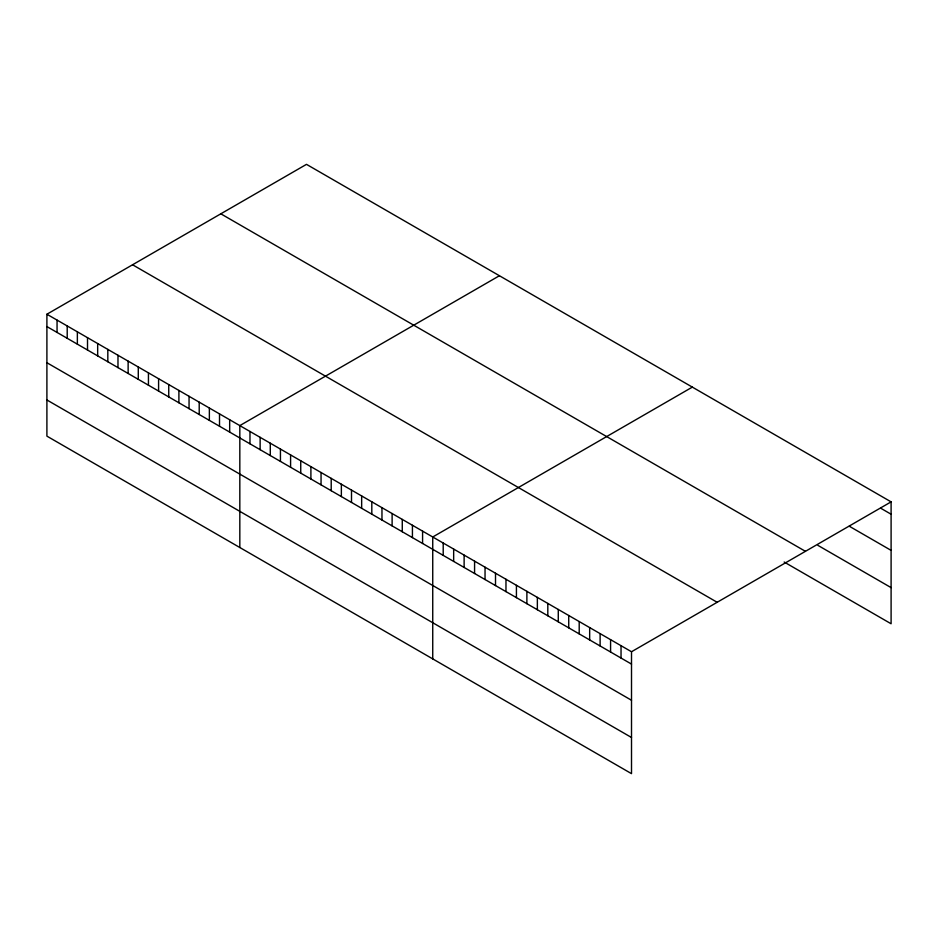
<?xml version="1.0" encoding="UTF-8"?>
<svg xmlns="http://www.w3.org/2000/svg" width="938" height="938" viewBox="0 0 938 938"><rect width="100%" height="100%" fill="white"/><g stroke="black" fill="none" stroke-linecap="round" stroke-linejoin="round"><path stroke-width="1.41" d="M46.9 314.23L631.509 651.746L631.509 773.651L46.9 436.135L46.9 314.23L306.491 164.349L891.1 501.865L891.1 623.77L784.156 562.026M499.415 275.737L239.823 425.606L239.823 547.511M692.338 387.113L432.735 536.993L432.735 658.886M631.509 651.746L891.1 501.865M880.641 508.173L891.1 514.223M849.253 526.206L891.1 550.371M817.866 545.341L891.1 587.622M220.829 213.817L805.437 551.333M132.563 264.774L717.171 602.29M46.9 326.576L631.509 664.092M46.9 362.725L631.509 700.252M46.9 399.975L631.509 737.491M621.038 645.707L621.038 658.054M610.579 639.669L610.579 652.016M600.121 633.631L600.121 645.977M589.662 627.592L589.662 639.939M579.203 621.554L579.203 633.9M568.733 615.504L568.733 627.85M558.274 609.466L558.274 621.812M547.815 603.427L547.815 615.774M537.357 597.389L537.357 609.735M526.886 591.35L526.886 603.697M516.428 585.312L516.428 597.658M505.969 579.274L505.969 591.62M495.51 573.235L495.51 585.582M485.04 567.185L485.04 579.543M474.581 561.147L474.581 573.493M464.122 555.108L464.122 567.455M453.664 549.07L453.664 561.416M443.205 543.032L443.205 555.378M422.581 531.131L422.581 543.477M412.427 525.268L412.427 537.615M402.273 519.406L402.273 531.752M392.119 513.543L392.119 525.89M381.965 507.681L381.965 520.027M371.811 501.818L371.811 514.165M361.658 495.956L361.658 508.302M351.504 490.093L351.504 502.44M341.362 484.231L341.362 496.577M331.208 478.368L331.208 490.715M321.054 472.506L321.054 484.852M310.9 466.643L310.9 478.99M300.746 460.781L300.746 473.127M290.592 454.918L290.592 467.265M280.439 449.056L280.439 461.402M270.285 443.193L270.285 455.54M260.131 437.331L260.131 449.677M249.977 431.468L249.977 443.815M229.669 419.743L229.669 432.09M219.515 413.881L219.515 426.239M209.362 408.018L209.362 420.376M199.208 402.156L199.208 414.514M189.054 396.305L189.054 408.651M178.9 390.443L178.9 402.789M168.746 384.58L168.746 396.926M158.592 378.718L158.592 391.064M148.439 372.855L148.439 385.201M138.285 366.993L138.285 379.339M128.131 361.13L128.131 373.476M117.977 355.268L117.977 367.614M107.823 349.405L107.823 361.751M97.669 343.543L97.669 355.889M87.515 337.68L87.515 350.026M77.362 331.818L77.362 344.164M67.208 325.955L67.208 338.301M57.054 320.093L57.054 332.439"/></g></svg>
